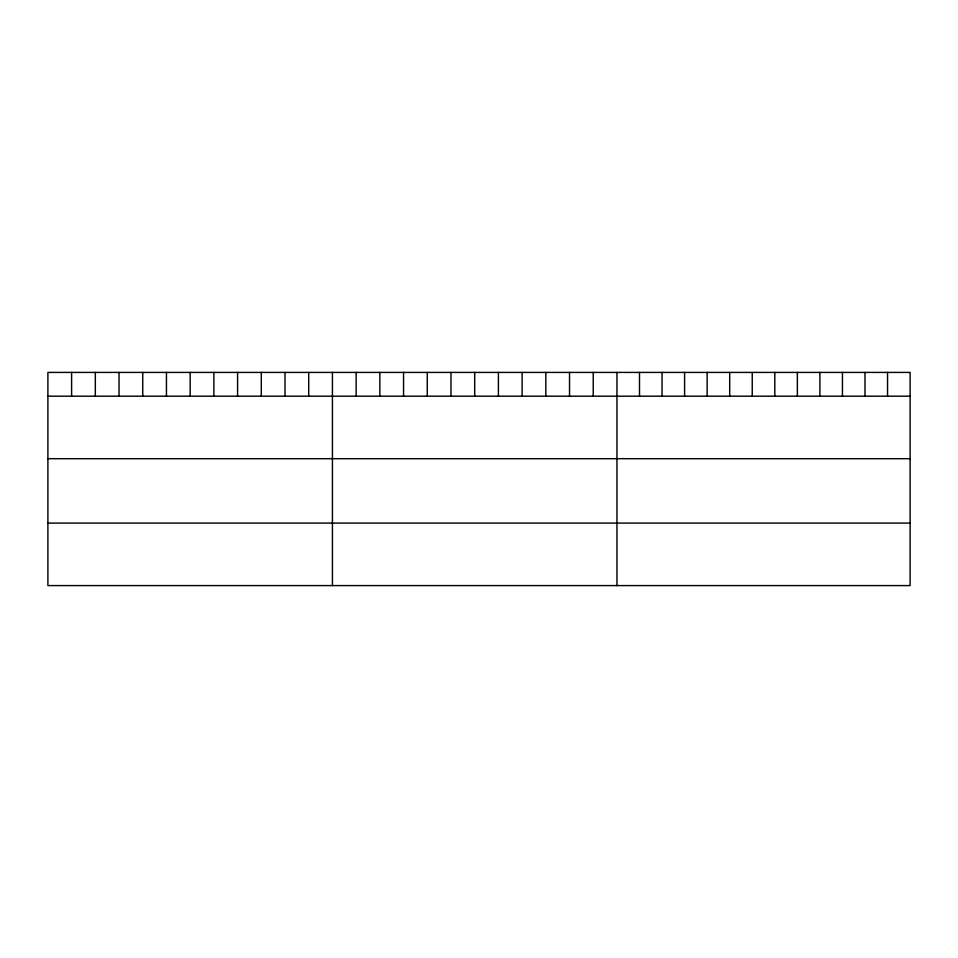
<?xml version="1.0" encoding="UTF-8"?>
<svg xmlns="http://www.w3.org/2000/svg" width="958" height="958" viewBox="0 0 958 958"><rect width="100%" height="100%" fill="white"/><g stroke="black" fill="none" stroke-linecap="round" stroke-linejoin="round"><path stroke-width="1.44" d="M910.1 396.193L910.1 585.589L47.9 585.589L47.9 372.411L910.1 372.411L910.1 396.193L47.9 396.193M47.9 458.69L910.1 458.69M47.9 523.092L910.1 523.092M887.551 372.411L887.551 396.193M865.002 372.411L865.002 396.193M842.453 372.411L842.453 396.193M819.904 372.411L819.904 396.193M797.355 372.411L797.355 396.193M774.806 372.411L774.806 396.193M752.246 372.411L752.246 396.193M729.697 372.411L729.697 396.193M707.148 372.411L707.148 396.193M684.599 372.411L684.599 396.193M662.05 372.411L662.05 396.193M639.501 372.411L639.501 396.193M616.952 372.411L616.952 585.589M593.241 372.411L593.241 396.193M569.531 372.411L569.531 396.193M545.821 372.411L545.821 396.193M522.11 372.411L522.11 396.193M498.399 372.411L498.399 396.193M474.689 372.411L474.689 396.193M450.979 372.411L450.979 396.193M427.268 372.411L427.268 396.193M403.558 372.411L403.558 396.193M379.847 372.411L379.847 396.193M356.136 372.411L356.136 396.193M332.426 372.411L332.426 585.589M308.716 372.411L308.716 396.193M285.005 372.411L285.005 396.193M261.294 372.411L261.294 396.193M237.584 372.411L237.584 396.193M213.874 372.411L213.874 396.193M190.163 372.411L190.163 396.193M166.453 372.411L166.453 396.193M142.742 372.411L142.742 396.193M119.032 372.411L119.032 396.193M95.321 372.411L95.321 396.193M71.611 372.411L71.611 396.193"/></g></svg>
